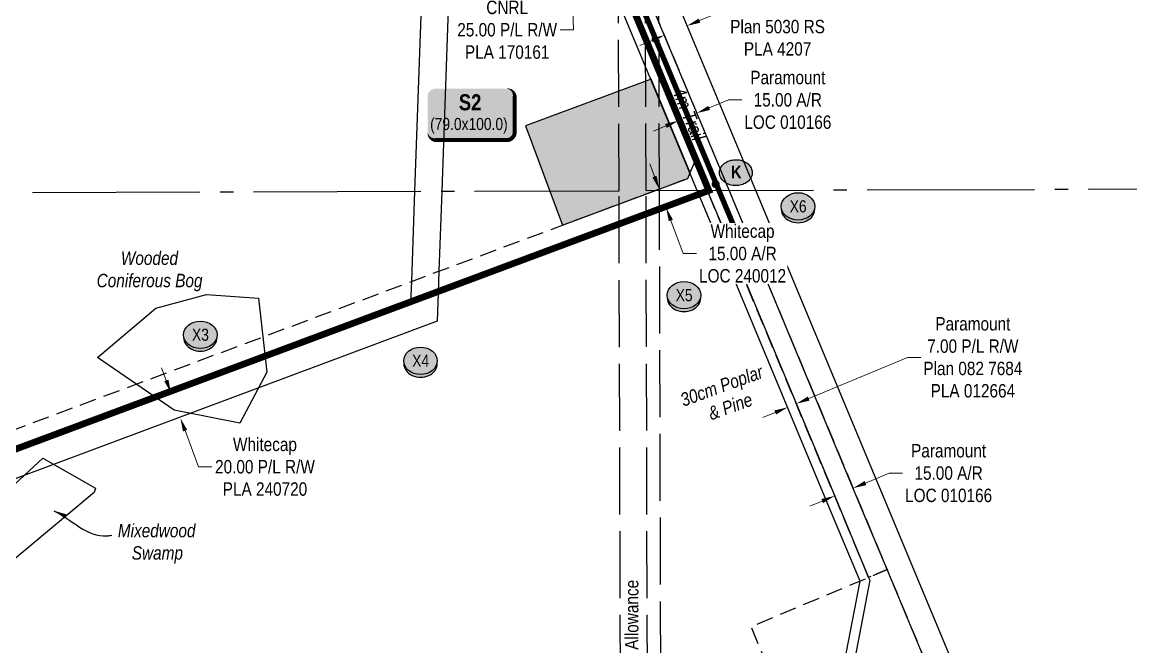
# Model space of a CAD drawing. Extents: x 510524 to 514472, y 6017951 to 6023231.
# Drawn here: x 512458 to 513286, y 6020378 to 6020844 of the extents above; entities that cross this region are included whole.
import ezdxf
from ezdxf.enums import TextEntityAlignment as Align

# ---------------------------------------------------------------- set-up
doc = ezdxf.new("R2010")
doc.units = 0
doc.header["$LTSCALE"] = 5
doc.header["$PDSIZE"] = 0.5
for name, pattern in [('foc-ACCESSROAD', [3.75, 2.5, -1.25]), ('foc-QUARTERLINE', [33, 25, -3, 2, -3]), ('foc-UNSURVEYED', [12.5, 10, -2.5])]:
    doc.linetypes.add(name, pattern=pattern)
doc.layers.get('Defpoints').update_dxf_attribs({"color": 9})
for name, color, linetype in [('AS-ROADS', 254, 'Continuous'), ('C-AR', 13, 'foc-ACCESSROAD'), ('C-RW', 13, 'Continuous'), ('CG-NOTES', 7, 'Continuous'), ('F-AR', 190, 'foc-ACCESSROAD'), ('F-RW', 190, 'Continuous'), ('F-WS', 190, 'foc-ACCESSROAD'), ('L-QSEC', 8, 'foc-QUARTERLINE'), ('L-ROAD-T', 7, 'Continuous'), ('L-USEC', 7, 'foc-UNSURVEYED'), ('P-CROSSINGS', 250, 'Continuous'), ('P-PROPOSED', 10, 'Continuous'), ('P-TEMP-BLOCKS', 250, 'Continuous'), ('P-TEMP-H', 41, 'Continuous'), ('P-TEMP_WORKSPACE', 46, 'Continuous'), ('T-BUSH-T', 110, 'Continuous'), ('WETLAND', 143, 'Continuous'), ('WETLAND-T', 146, 'Continuous')]:
    doc.layers.add(name, color=color, linetype=linetype)
for name, color, linetype, lineweight in [('C-AR-T', 13, 'Continuous', 9), ('C-RW-T', 13, 'Continuous', 9), ('F-AR-T', 190, 'Continuous', 9), ('F-RW-T', 190, 'Continuous', 9), ('T-TEXT', 48, 'Continuous', 18)]:
    doc.layers.add(name, color=color, linetype=linetype, lineweight=lineweight)
doc.styles.add('80', font='ARIALN.TTF', dxfattribs={"height": 10})
doc.styles.add('80CG', font='ARIALN.TTF', dxfattribs={"height": 10})
doc.styles.add('80L', font='ARIALN.TTF', dxfattribs={"height": 10})
doc.styles.add('BOLD', font='ARIALNB.TTF')
doc.styles.add('Crossing', font='ARIALN.TTF', dxfattribs={"height": 10})
doc.dimstyles.new('Compass 5 000', dxfattribs={"dimscale": 5, "dimtxt": 9, "dimasz": 2, "dimexe": 0.2, "dimexo": 0.0625, "dimgap": 0.5, "dimtad": 0, "dimtih": 1, "dimtoh": 1, "dimzin": 0, "dimdsep": 46, "dimtxsty": '80CG', "dimcen": 0.1, "dimse1": 1, "dimse2": 1, "dimclrd": 256, "dimclrt": 256, "dimaunit": 1, "dimadec": 4, "dimazin": 0, "dimtfac": 0.06, "dimtofl": 0, "dimtmove": 0, "dimatfit": 1, "dimfxl": 0.2, "dimtolj": 1, "dimtzin": 0, "dimlwd": -1, "dimarcsym": 0})

# ---------------------------------------------------------------- blocks, each defined once
blk = doc.blocks.new('*D30')
at = {"layer": 'C-RW-T', "transparency": 16777216}
for p, q in [((512565.97, 6020576.37), (512562.47, 6020585.74)), ((512579.95, 6020538.89), (512590.03, 6020511.9)), ((512590.03, 6020511.9), (512600.03, 6020511.9))]:
    blk.add_line(p, q, dxfattribs=at)
at = {"layer": 'C-RW-T', "linetype": 'Continuous', "transparency": 16777216}
for points in [[(512567.53, 6020576.95), (512564.41, 6020575.78), (512569.46, 6020567)], [(512581.52, 6020539.47), (512578.39, 6020538.31), (512576.46, 6020548.26)]]:
    blk.add_solid(points, dxfattribs=at)
at = {"layer": 'Defpoints', "color": 0, "linetype": 'Continuous', "transparency": 16777216}
for p in [(512595.19, 6020576.6), (512602.18, 6020557.86), (512576.46, 6020548.26)]:
    blk.add_point(p, dxfattribs=at)
at = {"layer": 'C-RW-T', "linetype": 'Continuous', "transparency": 16777216, "insert": (512639.57, 6020511.9), "char_height": 10, "attachment_point": 5, "style": '80CG'}
blk.add_mtext('\\A1;Whitecap\\P20.00 P/L R/W\\PPLA 240720', dxfattribs=at)
blk = doc.blocks.new('*D42')
at = {"layer": 'Defpoints', "color": 0, "transparency": 16777216}
for p in [(512954.26, 6020841.91), (512954.6, 6020841.09), (512937.35, 6020834.87)]:
    blk.add_point(p, dxfattribs=at)
at = {"layer": 'F-RW-T', "transparency": 16777216}
for p, q in [((512963.84, 6020844.94), (512973.07, 6020848.78)), ((512973.07, 6020848.78), (512983.07, 6020848.78)), ((512928.46, 6020830.2), (512919.23, 6020826.36))]:
    blk.add_line(p, q, dxfattribs=at)
for points in [[(512963.2, 6020846.48), (512964.48, 6020843.4), (512954.6, 6020841.09)], [(512927.82, 6020831.74), (512929.1, 6020828.67), (512937.69, 6020834.05)]]:
    blk.add_solid(points, dxfattribs=at)
at = {"layer": 'F-RW-T', "transparency": 16777216, "insert": (513022.15, 6020848.78), "char_height": 10, "attachment_point": 5, "style": '80CG'}
blk.add_mtext('\\A1;Pembina\\P18.28 P/L R/W\\PPlan 5030 RS\\PPLA 4207', dxfattribs=at)
blk = doc.blocks.new('*D43')
at = {"layer": 'Defpoints', "color": 0, "transparency": 16777216}
for p in [(512958.59, 6020726.91), (512965.05, 6020729.6), (513036.13, 6020558.99)]:
    blk.add_point(p, dxfattribs=at)
at = {"layer": 'F-RW-T', "transparency": 16777216}
for p, q in [((513045.36, 6020562.84), (513119.17, 6020593.58)), ((513119.17, 6020593.58), (513129.17, 6020593.58)), ((513020.43, 6020552.45), (513011.2, 6020548.6))]:
    blk.add_line(p, q, dxfattribs=at)
for points in [[(513044.72, 6020564.37), (513046, 6020561.3), (513036.13, 6020558.99)], [(513019.79, 6020553.99), (513021.08, 6020550.91), (513029.67, 6020556.3)]]:
    blk.add_solid(points, dxfattribs=at)
at = {"layer": 'F-RW-T', "transparency": 16777216, "insert": (513167.89, 6020593.58), "char_height": 10, "attachment_point": 5, "style": '80CG'}
blk.add_mtext('\\A1;Paramount\\P7.00 P/L R/W\\PPlan 082 7684\\PPLA 012664', dxfattribs=at)
blk = doc.blocks.new('*D79')
at = {"layer": 'Defpoints', "color": 0, "transparency": 16777216}
for p in [(512939.77, 6020790.06), (512953.62, 6020795.83), (512961.9, 6020775.96)]:
    blk.add_point(p, dxfattribs=at)
at = {"layer": 'F-AR-T', "transparency": 16777216}
for p, q in [((512971.13, 6020779.8), (512985.49, 6020785.78)), ((512985.49, 6020785.78), (512995.49, 6020785.78)), ((512938.82, 6020766.34), (512929.59, 6020762.49))]:
    blk.add_line(p, q, dxfattribs=at)
for points in [[(512970.49, 6020781.34), (512971.77, 6020778.26), (512961.9, 6020775.96)], [(512938.18, 6020767.88), (512939.46, 6020764.8), (512948.05, 6020770.19)]]:
    blk.add_solid(points, dxfattribs=at)
at = {"layer": 'F-AR-T', "transparency": 16777216, "insert": (513029.79, 6020785.78), "char_height": 10, "attachment_point": 5, "style": '80CG'}
blk.add_mtext('\\A1;Paramount\\P15.00 A/R\\PLOC 010166', dxfattribs=at)
blk = doc.blocks.new('*D80')
at = {"layer": 'Defpoints', "color": 0, "transparency": 16777216}
for p in [(513062.4, 6020534.73), (513048.55, 6020528.96), (513078.55, 6020495.95)]:
    blk.add_point(p, dxfattribs=at)
at = {"layer": 'F-AR-T', "transparency": 16777216}
for p, q in [((513087.79, 6020499.79), (513105.5, 6020507.17)), ((513105.5, 6020507.17), (513115.5, 6020507.17)), ((513055.47, 6020486.33), (513046.24, 6020482.48))]:
    blk.add_line(p, q, dxfattribs=at)
for points in [[(513087.14, 6020501.33), (513088.43, 6020498.25), (513078.55, 6020495.95)], [(513054.83, 6020487.87), (513056.11, 6020484.79), (513064.7, 6020490.18)]]:
    blk.add_solid(points, dxfattribs=at)
at = {"layer": 'F-AR-T', "transparency": 16777216, "insert": (513149.8, 6020507.17), "char_height": 10, "attachment_point": 5, "style": '80CG'}
blk.add_mtext('\\A1;Paramount\\P15.00 A/R\\PLOC 010166', dxfattribs=at)
blk = doc.blocks.new('*D83')
at = {"layer": 'C-AR-T', "transparency": 16777216}
for p, q in [((512930.29, 6020728.6), (512926.79, 6020737.96)), ((512942.52, 6020695.81), (512951.76, 6020671.07)), ((512951.76, 6020671.07), (512961.76, 6020671.07))]:
    blk.add_line(p, q, dxfattribs=at)
for points in [[(512931.85, 6020729.18), (512928.73, 6020728.01), (512933.78, 6020719.23)], [(512944.08, 6020696.39), (512940.96, 6020695.23), (512939.02, 6020705.18)]]:
    blk.add_solid(points, dxfattribs=at)
at = {"layer": 'Defpoints', "color": 0, "transparency": 16777216}
for p in [(512937.39, 6020720.57), (512942.63, 6020706.53), (512939.02, 6020705.18)]:
    blk.add_point(p, dxfattribs=at)
at = {"layer": 'C-AR-T', "transparency": 16777216, "insert": (512996.03, 6020671.07), "char_height": 10, "attachment_point": 5, "style": '80CG', "bg_fill": 3, "box_fill_scale": 1.1, "bg_fill_color": 256, "bg_fill_true_color": 13158600, "bg_fill_transparency": 0}
blk.add_mtext('\\A1;Whitecap\\P15.00 A/R\\PLOC 240012', dxfattribs=at)
blk = doc.blocks.new('*D85')
at = {"layer": 'Defpoints', "color": 0, "transparency": 16777216}
for p in [(512862.5, 6020943.67), (512863.43, 6020918.71), (512866.86, 6020918.84)]:
    blk.add_point(p, dxfattribs=at)
at = {"layer": 'F-RW-T', "transparency": 16777216}
for p, q in [((512865.56, 6020953.79), (512865.19, 6020963.78)), ((512867.24, 6020908.85), (512867.61, 6020898.85)), ((512869.88, 6020838.09), (512867.61, 6020898.85)), ((512859.88, 6020838.09), (512869.88, 6020838.09))]:
    blk.add_line(p, q, dxfattribs=at)
for points in [[(512867.22, 6020953.85), (512863.89, 6020953.73), (512865.93, 6020943.79)], [(512868.9, 6020908.91), (512865.57, 6020908.78), (512866.86, 6020918.84)]]:
    blk.add_solid(points, dxfattribs=at)
at = {"layer": 'F-RW-T', "transparency": 16777216, "insert": (512820.34, 6020838.09), "char_height": 10, "attachment_point": 5, "style": '80CG'}
blk.add_mtext('\\A1;CNRL\\P25.00 P/L R/W^JPLA 170161', dxfattribs=at)
blk = doc.blocks.new('xing2')
h = blk.add_hatch(color=50)
h.dxf.hatch_style = 1
edge = h.paths.add_edge_path()
edge.add_ellipse((0, 0), major_axis=(-12.5, 0), ratio=0.816297, start_angle=0, end_angle=360)
h = blk.add_hatch(color=250)
h.dxf.hatch_style = 1
edge = h.paths.add_edge_path()
edge.add_ellipse((0, -2.05), major_axis=(-12.5, 0), ratio=0.816297, start_angle=0, end_angle=180)
edge.add_line((12.5, -2.05), (12.5, 0))
edge.add_ellipse((0, 0), major_axis=(-12.5, 0), ratio=0.816297, start_angle=0, end_angle=180, ccw=False)
edge.add_line((-12.5, 0), (-12.5, -2.05))
at = {"color": 250}
blk.add_ellipse((0, 0), major_axis=(-12.5, 0), ratio=0.816297, dxfattribs=at)
blk.add_ellipse((0, -2.05), major_axis=(-12.5, 0), ratio=0.816297, start_param=0, end_param=3.141593, dxfattribs=at)
at = {"color": 250, "style": 'Crossing'}
blk.add_attdef('CROSSING', text='', height=9, dxfattribs=at).set_placement((0.09, 0.02), align=Align.MIDDLE_CENTER)
at = {"color": 250, "style": 'Crossing', "flags": 1}
for tag, p in [('OWNER', (0.09, -12.49)), ('DESCRIPTION', (0.09, -25.77)), ('LOCATION', (0.09, -39.3)), ('DWG_REF', (0.09, -52.84))]:
    blk.add_attdef(tag, text='', height=9, dxfattribs=at).set_placement(p, align=Align.MIDDLE_CENTER)
blk = doc.blocks.new('AA')
at = {"const_width": 4}
blk.add_lwpolyline([(-1, 0, 1), (1, 0, 1)], format="xyb", close=True, dxfattribs=at)
blk.add_circle((0, 0), 2)
blk = doc.blocks.new('Route_Letters')
h = blk.add_hatch(color=255)
h.dxf.hatch_style = 1
edge = h.paths.add_edge_path()
edge.add_ellipse((-0.12, 0.46), major_axis=(-11.97, 0), ratio=0.789318, start_angle=0, end_angle=360)
at = {"color": 5}
blk.add_open_spline([(-12.34, 0.46), (-12.34, -0.25), (-12.24, -0.97), (-11.72, -2.79), (-11.14, -3.88), (-9.56, -5.81), (-8.54, -6.66), (-6.22, -8.02), (-4.9, -8.54), (-2.12, -9.17), (-0.66, -9.3), (2.22, -9.13), (3.64, -8.84), (6.27, -7.89), (7.48, -7.22), (9.54, -5.6), (10.38, -4.64), (11.6, -2.54), (11.97, -1.4), (12.18, 0.91), (12.02, 2.08), (11.2, 4.3), (10.54, 5.35), (8.8, 7.2), (7.72, 7.99), (5.29, 9.24), (3.93, 9.68), (1.11, 10.18), (-0.35, 10.23), (-3.22, 9.91), (-4.61, 9.55), (-7.16, 8.47), (-8.32, 7.75), (-10.24, 6.02), (-11, 5.02), (-12.05, 2.86), (-12.32, 1.7), (-12.34, 0.52), (-12.34, 0.49), (-12.34, 0.46)], degree=3, knots=[0, 0, 0, 0, 0.219529, 0.219529, 0.575727, 0.575727, 0.931924, 0.931924, 1.288121, 1.288121, 1.644318, 1.644318, 2.000515, 2.000515, 2.356712, 2.356712, 2.712909, 2.712909, 3.069107, 3.069107, 3.425304, 3.425304, 3.781501, 3.781501, 4.137698, 4.137698, 4.493895, 4.493895, 4.850092, 4.850092, 5.20629, 5.20629, 5.562487, 5.562487, 5.918684, 5.918684, 6.274881, 6.274881, 6.283185, 6.283185, 6.283185, 6.283185], dxfattribs=at)
at = {"color": 14, "style": 'BOLD'}
blk.add_attdef('A', text='', height=9.5, dxfattribs=at).set_placement((0.22, 0.98), align=Align.MIDDLE)
blk = doc.blocks.new('*U90')
at = {"true_color": 0xff8aff}
h = blk.add_hatch(color=211, dxfattribs=at)
edge = h.paths.add_edge_path()
edge.add_line((-26.5, -20), (26.5, -20))
edge.add_arc((26.5, -14), 6, 270, 360)
edge.add_line((32.5, -14), (32.5, 12.5))
edge.add_arc((26.5, 12.5), 6, 0, 90)
edge.add_line((26.5, 18.5), (-26.5, 18.5))
edge.add_arc((-26.5, 12.5), 6, 90, 180)
edge.add_line((-32.5, 12.5), (-32.5, -14))
edge.add_arc((-26.5, -14), 6, 180, 270)
at = {"color": 250, "flags": 128}
blk.add_lwpolyline([(-26.5, -20, 3, 3, 0), (26.5, -20, 3, 3, 0.414214), (32.5, -14, 3, 3, 0), (32.5, 12.5, 3, 0, 0.414214), (26.5, 18.5, 0, 0, 0), (-26.5, 18.5, 0, 0, 0.414214), (-32.5, 12.5, 0, 0, 0), (-32.5, -14, 0, 3, 0.414214)], format="xyseb", close=True, dxfattribs=at)
at = {"flags": 128}
blk.add_lwpolyline([(-22.14, -9.78, 0, 7.5, 0), (0, 0, 0, 0, 0)], format="xyseb", dxfattribs=at)
at = {"color": 250}
for tag, p, height, style in [('TEMP_AREA_W1_001', (-9.21, 2.24), 12, 'BOLD'), ('ENTER_TEXT_001', (-30.66, -12.47), 9, '80')]:
    blk.add_attdef(tag, p, '', height=height, dxfattribs=dict(at, style=style))

msp = doc.modelspace()

# ---------------------------------------------------------------- hatches: boundary and pattern name
at = {"layer": 'P-TEMP-H'}
h = msp.add_hatch(color=256, dxfattribs=at)
h.dxf.hatch_style = 1
h.paths.add_polyline_path([(512955.099, 6020727.181), (512956.881, 6020731.289), (512927.703, 6020801.288), (512834.066, 6020766.338), (512861.688, 6020692.322)])

# ---------------------------------------------------------------- linework, layer by layer
at = {"layer": 'AS-ROADS', "flags": 128}
msp.add_lwpolyline([(512366.351, 6022169.595, 4.002, 4.002, 0), (512377.103, 6022151.797, 4.002, 4.002, 0), (512400.108, 6022101.221, 4.002, 4.002, 0), (512600.335, 6021621.53, 4.002, 4.002, 0), (512640.418, 6021526.163, 4.002, 4.002, 0), (512804.273, 6021132.565, 4.002, 4.002, 0), (512888.573, 6020932.953, 4.002, 4.002, 0), (512994.421, 6020679.836, 0, 0, 0)], format="xyseb", dxfattribs=at)
at = {"layer": 'C-AR', "flags": 128}
msp.add_lwpolyline([(512102.256, 6020392.91), (511872.476, 6020307.162), (511867.232, 6020321.215), (512102.214, 6020408.9), (512903.863, 6020708.061), (512930.792, 6020718.11), (512933.991, 6020719.304), (512955.099, 6020727.181), (512956.774, 6020731.043), (512960.643, 6020739.963), (512969.698, 6020718.23), (512970.276, 6020716.843), (512963.711, 6020714.393), (512934.036, 6020703.319), (512903.908, 6020692.075), (512128.096, 6020402.555), (512102.256, 6020392.91)], close=True, dxfattribs=at)
at = {"layer": 'C-RW'}
for points in [[(512128.207, 6020402.83), (512748.535, 6020634.557), (512749.09, 6020650.288), (512751.463, 6020717.532), (512758.774, 6020924.7), (512759.304, 6020939.703), (512759.834, 6020954.718), (512762.175, 6021021.083), (512757.569, 6021032.131), (512752.436, 6021044.443), (512553.716, 6021521.09)], [(512575.183, 6021521.158), (512778.886, 6021032.947), (512781.979, 6021025.528), (512782.306, 6021024.744), (512779.863, 6020955.526), (512779.332, 6020940.474), (512778.803, 6020925.476), (512771.466, 6020717.596), (512769.358, 6020657.854), (512768.786, 6020641.638), (512768.04, 6020620.501), (512153.894, 6020391.313)]]:
    msp.add_lwpolyline(points, dxfattribs=at)
at = {"layer": 'F-AR', "flags": 128}
msp.add_lwpolyline([(513091.75, 6020430.079), (513090.049, 6020429.365), (513067.281, 6020483.991), (512969.698, 6020718.23), (512933.751, 6020804.513), (512903.387, 6020877.401), (512889.418, 6020910.934), (512877.764, 6020939.028), (512875.62, 6020944.172), (512871.553, 6020953.937), (512869.469, 6020958.939), (512635.227, 6021521.35), (512389.776, 6022110.683), (512391.624, 6022111.452), (512403.625, 6022116.454), (512651.459, 6021521.402), (512885.466, 6020959.553), (512891.618, 6020944.788), (512903.276, 6020916.688), (512933.641, 6020843.795), (512985.93, 6020718.28), (513081.13, 6020489.763), (513103.884, 6020435.17), (513091.75, 6020430.079)], close=True, dxfattribs=at)
at = {"layer": 'F-RW'}
for points in [[(513070.909, 6020359.691), (513083.67, 6020426.558), (513060.962, 6020480.956), (512980.194, 6020674.829), (512962.122, 6020718.207), (512933.803, 6020786.184), (512903.439, 6020859.071), (512883.074, 6020907.952), (512880.355, 6020914.481), (512869.158, 6020941.477), (512868.155, 6020943.884), (512863.009, 6020956.24), (512862.005, 6020958.651), (512848.062, 6020992.127), (512847.252, 6020994.067), (512840.425, 6021010.468), (512832.735, 6021028.93), (512821, 6021057.104), (512627.653, 6021521.325)], [(512635.227, 6021521.35), (512839.196, 6021031.62), (512846.886, 6021013.158), (512854.662, 6020994.488), (512869.47, 6020958.938), (512871.553, 6020953.937), (512875.621, 6020944.172), (512877.761, 6020939.025), (512886.45, 6020918.085), (512889.418, 6020910.934), (512903.387, 6020877.402), (512933.751, 6020804.514), (512969.698, 6020718.23), (512986.658, 6020677.517), (513067.281, 6020483.991), (513090.049, 6020429.365), (513090.959, 6020427.182), (513090.959, 6020427.182), (513077.786, 6020358.374)], [(513370.637, 6019795.175), (513329.018, 6019895.026), (513316.464, 6019925.145), (513146.215, 6020333.613), (513103.884, 6020435.17), (513081.13, 6020489.763), (512985.93, 6020718.28), (512933.641, 6020843.795), (512903.276, 6020916.688), (512891.618, 6020944.788), (512885.466, 6020959.553), (512870.643, 6020995.14), (512651.459, 6021521.402)], [(512671.234, 6021521.465), (512890.134, 6020995.888), (512903.141, 6020964.658), (512904.955, 6020960.305), (512911.104, 6020945.541), (512933.506, 6020891.753), (513005.73, 6020718.342), (513097.898, 6020497.048), (513336.241, 6019925.207), (513348.795, 6019895.088), (513390.414, 6019795.237)]]:
    msp.add_lwpolyline(points, dxfattribs=at)
at = {"layer": 'F-WS', "flags": 128}
msp.add_lwpolyline([(513146.215, 6020333.613), (513044.756, 6020291.046), (513002.427, 6020392.604), (513085.294, 6020427.37), (513090.049, 6020429.365), (513091.75, 6020430.079), (513103.884, 6020435.17), (513146.215, 6020333.613)], close=True, dxfattribs=at)
at = {"layer": 'L-QSEC'}
for p, q in [((512136.03, 6020715.592), (512903.835, 6020718.025)), ((512923.955, 6020718.088), (513691.719, 6020720.522))]:
    msp.add_line(p, q, dxfattribs=at)
at = {"layer": 'L-USEC'}
for p, q in [((512903.835, 6020718.025), (512901.574, 6021522.209)), ((512923.955, 6020718.081), (512921.694, 6021522.266)), ((512933.995, 6020718.12), (512931.733, 6021522.305)), ((512906.102, 6019913.824), (512903.835, 6020718.025)), ((512926.221, 6019913.887), (512923.955, 6020718.081)), ((512936.233, 6019923.959), (512933.995, 6020718.12))]:
    msp.add_line(p, q, dxfattribs=at)
at = {"layer": 'P-PROPOSED', "const_width": 5, "flags": 128}
msp.add_lwpolyline([(511894.391, 6020251.298), (511873.063, 6020308.449), (512127.747, 6020403.492), (512970.829, 6020718.117), (512934.674, 6020804.898), (512904.31, 6020877.786), (512890.341, 6020911.317), (512878.687, 6020939.412), (512876.543, 6020944.557), (512872.476, 6020954.321), (512870.392, 6020959.324), (512636.15, 6021521.734)], dxfattribs=at)
at = {"layer": 'P-TEMP_WORKSPACE', "flags": 128}
msp.add_lwpolyline([(512955.099, 6020727.181), (512956.881, 6020731.289), (512927.703, 6020801.288), (512834.066, 6020766.338), (512861.688, 6020692.322)], close=True, dxfattribs=at)
at = {"layer": 'WETLAND'}
for points in [[(512596.046, 6020640.539), (512634.763, 6020637.862), (512640.988, 6020582.587), (512620.727, 6020544.59), (512571.718, 6020554.264), (512514.599, 6020593.385), (512558.216, 6020630.389), (512596.046, 6020640.539)], [(512473.74, 6020518.301), (512513.055, 6020495.957), (512512.197, 6020492.615), (512512.088, 6020492.615), (512416.386, 6020412.954), (512390.286, 6020432.363), (512382.689, 6020449.733), (512424.891, 6020472.934), (512473.74, 6020518.301)]]:
    msp.add_lwpolyline(points, close=True, dxfattribs=at)

# ---------------------------------------------------------------- block references
at = {"layer": 'CG-NOTES', "xscale": 0.9994627, "yscale": 0.9994627, "zscale": 0.9994627}
msp.add_blockref('Route_Letters', (512991.151, 6020731.001), dxfattribs=at).add_auto_attribs({'A': 'K'})
msp.add_blockref('AA', (512975.933, 6020722.939), dxfattribs=at)
at = {"layer": 'P-CROSSINGS'}
for p, values in [((513037.433, 6020706.31), {'CROSSING': 'X6'}), ((512952.337, 6020640.006), {'CROSSING': 'X5'}), ((512591.338, 6020610.481), {'CROSSING': 'X3'}), ((512755.663, 6020591.005), {'CROSSING': 'X4'})]:
    msp.add_blockref('xing2', p, dxfattribs=at).add_auto_attribs(values)
at = {"layer": 'P-TEMP-BLOCKS'}
msp.add_blockref('*U90', (512793.497, 6020775.762), dxfattribs=at).add_auto_attribs({'TEMP_AREA_W1_001': 'S2', 'ENTER_TEXT_001': '(79.0x100.0)'})

# ---------------------------------------------------------------- texts
at = {"layer": 'L-ROAD-T', "style": '80L'}
msp.add_text('Theoretic Government Road Allowance', height=10.00538, rotation=90, dxfattribs=at).set_placement((512913.292, 6020327.495), align=Align.MIDDLE_CENTER)
at = {"layer": 'T-BUSH-T', "insert": (512948.165, 6020565.963), "char_height": 10, "attachment_point": 1, "rotation": 20, "style": '80L'}
msp.add_mtext_dynamic_manual_height_columns('\\pi0.36378;{\\fArial Narrow|b0|i1|c0|p34;30cm Poplar \\P\\pi16.421;& Pine}', width=65.40696, gutter_width=50, heights=[0], dxfattribs=at)
at = {"layer": 'T-TEXT', "insert": (512952.487, 6020796.321), "char_height": 10, "attachment_point": 1, "rotation": 292.482101, "style": '80L'}
msp.add_mtext_dynamic_manual_height_columns('{\\fArial Narrow|b0|i1|c0|p34;4m Trail}', width=44.81334, gutter_width=49.974, heights=[0], dxfattribs=at)
at = {"layer": 'WETLAND-T', "char_height": 10.00538, "attachment_point": 1, "style": '80L'}
for s, width, insert in [('\\pi18.631;{\\fArial Narrow|b0|i1|c0|p34;Wooded \\P\\pi0.56872;Coniferous Bog}', 79.07837, (512513.411, 6020672.633)), ('\\pi0.32644;{\\fArial Narrow|b0|i1|c0|p34;Mixedwood \\P\\pi10.738;Swamp}', 58.63082, (512529.444, 6020469.286))]:
    msp.add_mtext_dynamic_manual_height_columns(s, width=width, gutter_width=50.027, heights=[0], dxfattribs=dict(at, insert=insert))

# ---------------------------------------------------------------- dimensions: what is measured, and where the dimension line sits
at = {"layer": 'C-RW-T', "linetype": 'Continuous'}
dim = msp.add_linear_dim(base=(512576.457, 6020548.261), p1=(512595.186, 6020576.598), p2=(512602.179, 6020557.86), angle=290.464623, text='Whitecap\\P20.00 P/L R/W\\PPLA 240720', dimstyle='Compass 5 000', dxfattribs=at)
dim.commit()
dim.dimension.update_dxf_attribs({"geometry": '*D30', "text_midpoint": (512639.567, 6020511.898), "dimtype": 161})
at = {"layer": 'F-AR-T'}
for base, p1, p2, angle, picture, middle in [((512961.903, 6020775.956), (512939.772, 6020790.061), (512953.623, 6020795.831), 22.616484, '*D79', (513029.79, 6020785.782)), ((513078.555, 6020495.946), (513048.549, 6020528.956), (513062.399, 6020534.726), 22.616619, '*D80', (513149.8, 6020507.171))]:
    dim = msp.add_linear_dim(base=base, p1=p1, p2=p2, angle=angle, text='Paramount\\P15.00 A/R\\PLOC 010166', dimstyle='Compass 5 000', dxfattribs=at)
    dim.commit()
    dim.dimension.update_dxf_attribs({"geometry": picture, "text_midpoint": middle, "dimtype": 161})
at = {"layer": 'F-RW-T'}
dim = msp.add_linear_dim(base=(512866.863, 6020918.839), p1=(512862.502, 6020943.667), p2=(512863.434, 6020918.711), angle=272.137308, text='CNRL\\P25.00 P/L R/W^JPLA 170161', dimstyle='Compass 5 000', override={"dimtmove": 1}, dxfattribs=at)
dim.commit()
dim.dimension.update_dxf_attribs({"geometry": '*D85', "text_midpoint": (512858.689, 6020838.091), "dimtype": 161})
for base, p1, p2, angle, text, picture, middle in [((512954.605, 6020841.094), (512937.35, 6020834.866), (512954.265, 6020841.91), 22.611249, 'Pembina\\P18.28 P/L R/W\\PPlan 5030 RS\\PPLA 4207', '*D42', (513022.153, 6020848.783)), ((513036.133, 6020558.99), (512958.586, 6020726.905), (512965.054, 6020729.6), 22.617422, 'Paramount\\P7.00 P/L R/W\\PPlan 082 7684\\PPLA 012664', '*D43', (513167.893, 6020593.584))]:
    dim = msp.add_linear_dim(base=base, p1=p1, p2=p2, angle=angle, text=text, dimstyle='Compass 5 000', dxfattribs=at)
    dim.commit()
    dim.dimension.update_dxf_attribs({"geometry": picture, "text_midpoint": middle, "dimtype": 161})

# ---------------------------------------------------------------- leaders
at = {"layer": 'WETLAND-T', "path_type": 1}
msp.add_leader([(512481.914, 6020479.144), (512521.512, 6020460.344), (512525.352, 6020460.874)], dimstyle='Compass 5 000', override={"dimgap": 0.5, "dimtad": 0}, dxfattribs=at)

# ---------------------------------------------------------------- next in the draw order: dimensions: what is measured, and where the dimension line sits
at = {"layer": 'C-AR-T'}
dim = msp.add_linear_dim(base=(512939.025, 6020705.18), p1=(512937.388, 6020720.572), p2=(512942.63, 6020706.526), angle=290.464417, text='Whitecap\\X15.00 A/R\\PLOC 240012', dimstyle='Compass 5 000', override={"dimtfill": 1}, dxfattribs=at)
dim.commit()
dim.dimension.update_dxf_attribs({"geometry": '*D83', "text_midpoint": (512996.025, 6020671.067), "dimtype": 161})

doc.saveas('drawing.dxf')
